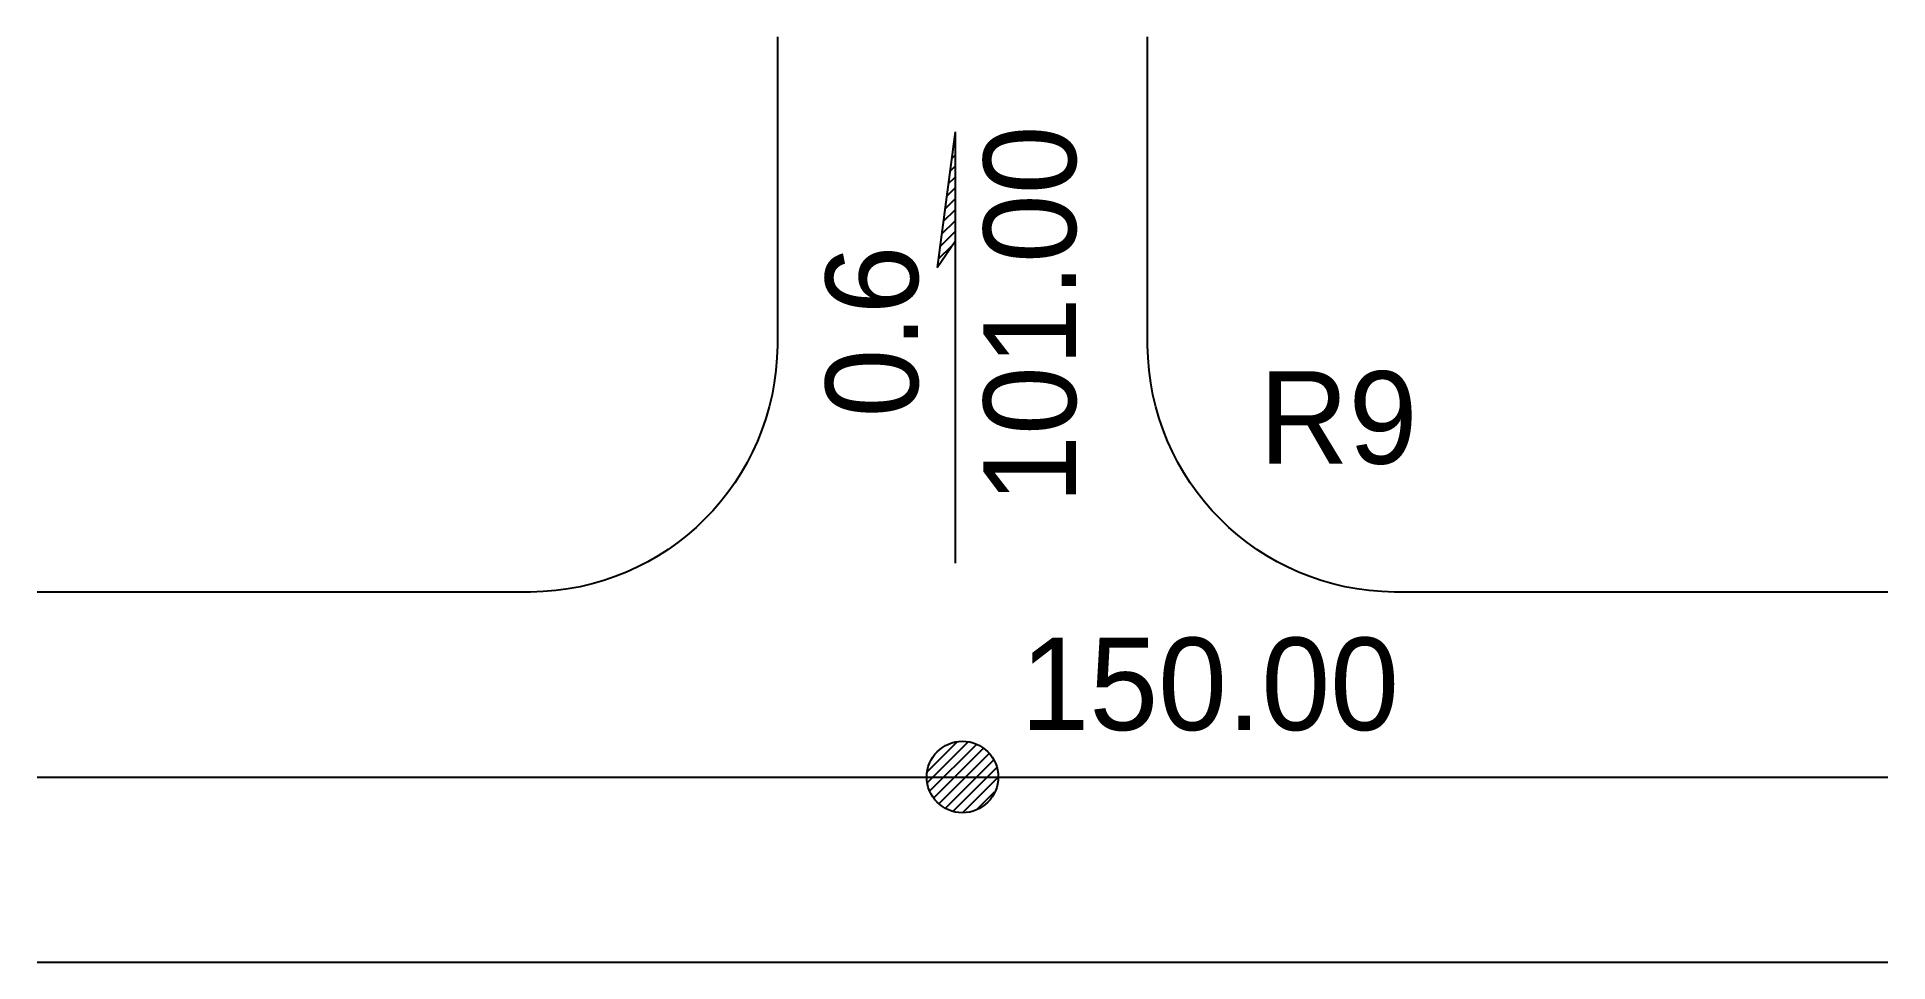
# Model space of a CAD drawing. Header units: metres. Extents: x 9.2 to 39.2, y 8.7 to 23.7.
import ezdxf

# ---------------------------------------------------------------- set-up
doc = ezdxf.new("R2010")
doc.units = ezdxf.units.M
doc.layers.add('2', color=7, linetype='Continuous')

msp = doc.modelspace()

# ---------------------------------------------------------------- hatches: boundary and pattern name
h = msp.add_hatch()
h.set_pattern_fill('SOLID')
h.paths.add_polyline_path([(24.11, 20.42), (24.11, 22.19), (23.82, 19.99)])
at = {"layer": '2'}
h = msp.add_hatch(dxfattribs=at)
h.set_pattern_fill('SOLID')
h.paths.add_polyline_path([(24.8, 11.73), (23.65, 11.73, 1)])
h.paths.add_polyline_path([(23.65, 11.73), (24.8, 11.73, 1)])

# ---------------------------------------------------------------- linework, layer by layer
for p, q in [((24.11, 22.19), (23.82, 19.99)), ((24.11, 22.19), (24.11, 15.2)), ((23.82, 19.99), (24.11, 20.42))]:
    msp.add_line(p, q)
for points in [[(21.23, 23.73), (21.23, 18.73, -0.41), (17.23, 14.73), (9.23, 14.73)], [(39.23, 14.73), (31.23, 14.73, -0.41), (27.23, 18.73), (27.23, 23.73)]]:
    msp.add_lwpolyline(points, format="xyb")
msp.add_lwpolyline([(9.23, 8.73), (39.23, 8.73)])
msp.add_line((9.23, 11.73), (39.23, 11.73), dxfattribs=at)
msp.add_circle((24.23, 11.73), 0.58, dxfattribs=at)

# ---------------------------------------------------------------- texts
for s, p in [('101.00', (26.07, 16.16)), ('0.6', (23.51, 17.56))]:
    msp.add_text(s, height=1.5, rotation=90).set_placement(p)
for s, p in [('R9', (29.04, 16.81)), ('150.00', (25.17, 12.49))]:
    msp.add_text(s, height=1.5).set_placement(p)

doc.saveas('drawing.dxf')
